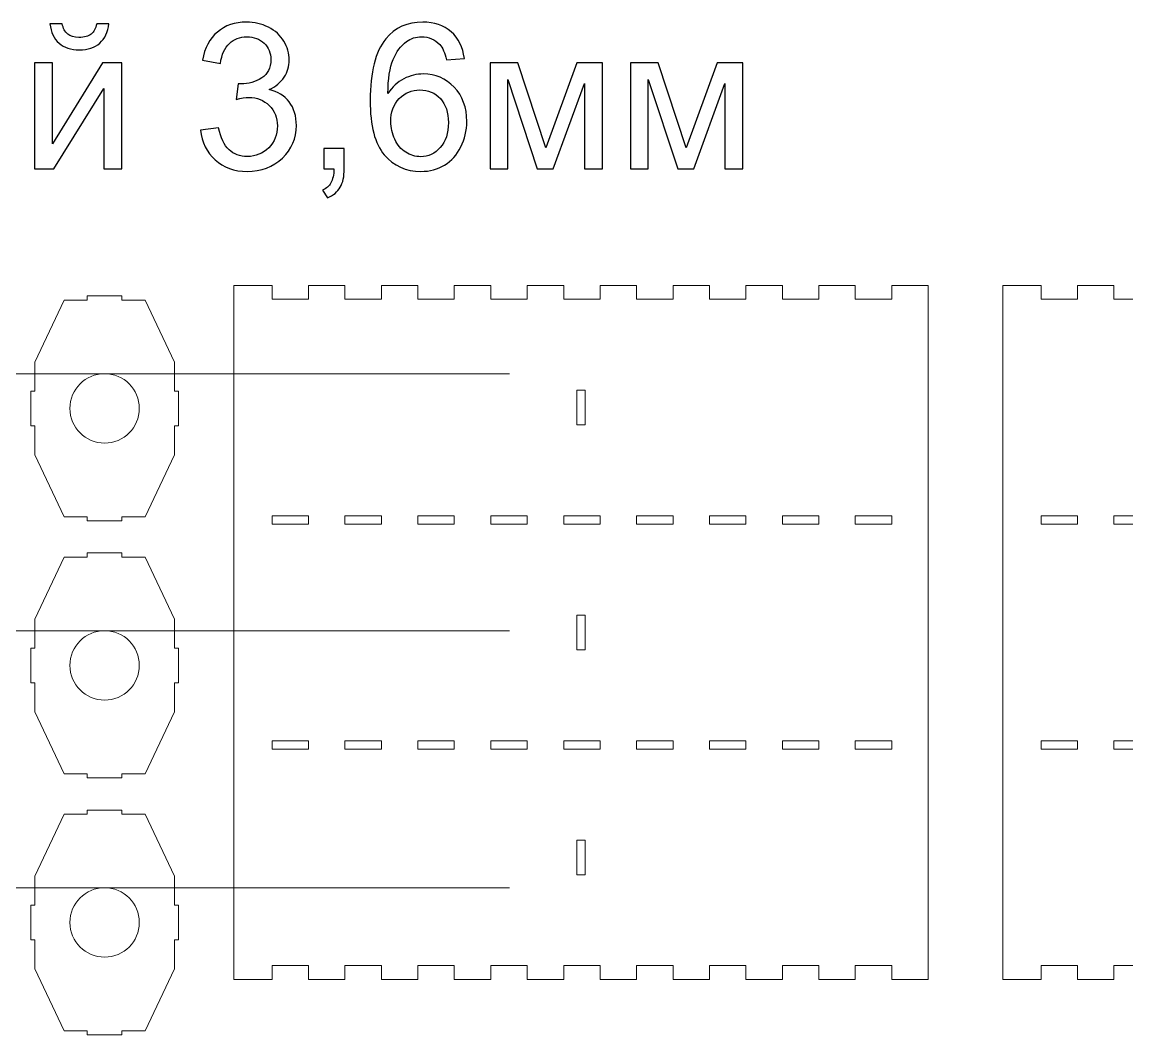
# Model space of a CAD drawing. Header units: centimetres. Extents: x -298 to 0, y -88 to 63.
# Drawn here: x -220.36 to -172.62, y 17.58 to 61.36 of the extents above; entities that cross this region are included whole.
import ezdxf

# ---------------------------------------------------------------- set-up
doc = ezdxf.new("R2010")
doc.units = ezdxf.units.CM
doc.header["$MEASUREMENT"] = 0
doc.layers.add('layer 1', color=7, linetype='Continuous')

msp = doc.modelspace()

# ---------------------------------------------------------------- linework, layer by layer
at = {"layer": 'layer 1', "color": 250}
for points, knots in [([(-217.1368, 61.28571), (-217.1368, 61.28571), (-216.60712, 61.28571), (-216.60712, 61.28571), (-216.60712, 61.28571), (-216.64978, 60.92229), (-216.78221, 60.64273), (-217.00291, 60.44851), (-217.00291, 60.44851), (-217.22361, 60.25282), (-217.51641, 60.15571), (-217.88278, 60.15571), (-217.88278, 60.15571), (-218.25062, 60.15571), (-218.54489, 60.25282), (-218.76413, 60.44557), (-218.76413, 60.44557), (-218.98336, 60.63979), (-219.11578, 60.91935), (-219.15845, 61.28571), (-219.15845, 61.28571), (-219.15845, 61.28571), (-218.62876, 61.28571), (-218.62876, 61.28571), (-218.62876, 61.28571), (-218.58904, 61.08708), (-218.50811, 60.93847), (-218.38893, 60.84136), (-218.38893, 60.84136), (-218.26975, 60.74278), (-218.1079, 60.69423), (-217.90632, 60.69423), (-217.90632, 60.69423), (-217.67238, 60.69423), (-217.49582, 60.74131), (-217.37664, 60.83695), (-217.37664, 60.83695), (-217.25746, 60.93112), (-217.17653, 61.0812), (-217.1368, 61.28571)], [0, 0, 0, 0, 0.09090909, 0.09090909, 0.09090909, 0.09090909, 0.18181818, 0.18181818, 0.18181818, 0.18181818, 0.27272727, 0.27272727, 0.27272727, 0.27272727, 0.36363636, 0.36363636, 0.36363636, 0.36363636, 0.45454545, 0.45454545, 0.45454545, 0.45454545, 0.54545455, 0.54545455, 0.54545455, 0.54545455, 0.63636364, 0.63636364, 0.63636364, 0.63636364, 0.72727273, 0.72727273, 0.72727273, 0.72727273, 0.81818182, 0.81818182, 0.81818182, 0.81818182, 1, 1, 1, 1]), ([(-212.6477, 56.68625), (-212.6477, 56.68625), (-211.87082, 56.79219), (-211.87082, 56.79219), (-211.87082, 56.79219), (-211.78107, 56.35078), (-211.63099, 56.03297), (-211.41764, 55.83875), (-211.41764, 55.83875), (-211.2043, 55.64453), (-210.94239, 55.54742), (-210.63194, 55.54742), (-210.63194, 55.54742), (-210.2641, 55.54742), (-209.95364, 55.67395), (-209.70351, 55.92703), (-209.70351, 55.92703), (-209.45338, 56.1801), (-209.32831, 56.4935), (-209.32831, 56.86723), (-209.32831, 56.86723), (-209.32831, 57.22329), (-209.44455, 57.51757), (-209.6785, 57.75004), (-209.6785, 57.75004), (-209.91097, 57.98104), (-210.20671, 58.09728), (-210.5672, 58.09728), (-210.5672, 58.09728), (-210.71433, 58.09728), (-210.89678, 58.06785), (-211.11601, 58.01047), (-211.11601, 58.01047), (-211.11601, 58.01047), (-211.0292, 58.69024), (-211.0292, 58.69024), (-211.0292, 58.69024), (-210.97771, 58.68435), (-210.93504, 58.68141), (-210.90414, 58.68141), (-210.90414, 58.68141), (-210.57161, 58.68141), (-210.2744, 58.76822), (-210.00808, 58.94037), (-210.00808, 58.94037), (-209.74324, 59.11252), (-209.61081, 59.37736), (-209.61081, 59.7349), (-209.61081, 59.7349), (-209.61081, 60.01888), (-209.70792, 60.25429), (-209.90067, 60.44115), (-209.90067, 60.44115), (-210.09342, 60.62802), (-210.34208, 60.72071), (-210.64665, 60.72071), (-210.64665, 60.72071), (-210.94975, 60.72071), (-211.20135, 60.62507), (-211.40293, 60.4338), (-211.40293, 60.4338), (-211.6045, 60.24252), (-211.73398, 59.95561), (-211.79137, 59.57305), (-211.79137, 59.57305), (-211.79137, 59.57305), (-212.56824, 59.7143), (-212.56824, 59.7143), (-212.56824, 59.7143), (-212.47261, 60.23516), (-212.25779, 60.63979), (-211.92085, 60.9267), (-211.92085, 60.9267), (-211.58538, 61.21362), (-211.16604, 61.35634), (-210.66578, 61.35634), (-210.66578, 61.35634), (-210.32148, 61.35634), (-210.00367, 61.28277), (-209.71381, 61.13416), (-209.71381, 61.13416), (-209.42248, 60.98703), (-209.20031, 60.78545), (-209.04728, 60.53091), (-209.04728, 60.53091), (-208.89279, 60.27489), (-208.81628, 60.00416), (-208.81628, 59.71725), (-208.81628, 59.71725), (-208.81628, 59.44505), (-208.88985, 59.19786), (-209.03551, 58.97421), (-209.03551, 58.97421), (-209.18265, 58.75056), (-209.40041, 58.57253), (-209.68732, 58.44011), (-209.68732, 58.44011), (-209.3136, 58.35477), (-209.02374, 58.17526), (-208.81628, 57.90306), (-208.81628, 57.90306), (-208.61029, 57.63233), (-208.5073, 57.29098), (-208.5073, 56.88341), (-208.5073, 56.88341), (-208.5073, 56.33165), (-208.70887, 55.86229), (-209.11055, 55.47826), (-209.11055, 55.47826), (-209.5137, 55.09424), (-210.02279, 54.90296), (-210.63782, 54.90296), (-210.63782, 54.90296), (-211.19252, 54.90296), (-211.65306, 55.06923), (-212.01943, 55.40028), (-212.01943, 55.40028), (-212.38727, 55.73134), (-212.5962, 56.1595), (-212.6477, 56.68625)], [0, 0, 0, 0, 0.03225806, 0.03225806, 0.03225806, 0.03225806, 0.06451613, 0.06451613, 0.06451613, 0.06451613, 0.09677419, 0.09677419, 0.09677419, 0.09677419, 0.12903226, 0.12903226, 0.12903226, 0.12903226, 0.16129032, 0.16129032, 0.16129032, 0.16129032, 0.19354839, 0.19354839, 0.19354839, 0.19354839, 0.22580645, 0.22580645, 0.22580645, 0.22580645, 0.25806452, 0.25806452, 0.25806452, 0.25806452, 0.29032258, 0.29032258, 0.29032258, 0.29032258, 0.32258065, 0.32258065, 0.32258065, 0.32258065, 0.35483871, 0.35483871, 0.35483871, 0.35483871, 0.38709677, 0.38709677, 0.38709677, 0.38709677, 0.41935484, 0.41935484, 0.41935484, 0.41935484, 0.4516129, 0.4516129, 0.4516129, 0.4516129, 0.48387097, 0.48387097, 0.48387097, 0.48387097, 0.51612903, 0.51612903, 0.51612903, 0.51612903, 0.5483871, 0.5483871, 0.5483871, 0.5483871, 0.58064516, 0.58064516, 0.58064516, 0.58064516, 0.61290323, 0.61290323, 0.61290323, 0.61290323, 0.64516129, 0.64516129, 0.64516129, 0.64516129, 0.67741935, 0.67741935, 0.67741935, 0.67741935, 0.70967742, 0.70967742, 0.70967742, 0.70967742, 0.74193548, 0.74193548, 0.74193548, 0.74193548, 0.77419355, 0.77419355, 0.77419355, 0.77419355, 0.80645161, 0.80645161, 0.80645161, 0.80645161, 0.83870968, 0.83870968, 0.83870968, 0.83870968, 0.87096774, 0.87096774, 0.87096774, 0.87096774, 0.90322581, 0.90322581, 0.90322581, 0.90322581, 0.93548387, 0.93548387, 0.93548387, 0.93548387, 1, 1, 1, 1]), ([(-201.25056, 59.78493), (-201.25056, 59.78493), (-202.01861, 59.72313), (-202.01861, 59.72313), (-202.01861, 59.72313), (-202.08777, 60.0277), (-202.18635, 60.24988), (-202.31436, 60.38819), (-202.31436, 60.38819), (-202.52476, 60.61036), (-202.78519, 60.72071), (-203.09418, 60.72071), (-203.09418, 60.72071), (-203.34283, 60.72071), (-203.56354, 60.65156), (-203.75334, 60.51325), (-203.75334, 60.51325), (-203.99759, 60.33522), (-204.18887, 60.07626), (-204.33159, 59.7349), (-204.33159, 59.7349), (-204.47284, 59.39208), (-204.54641, 58.90506), (-204.55229, 58.27384), (-204.55229, 58.27384), (-204.36543, 58.55782), (-204.1359, 58.76969), (-203.86517, 58.90653), (-203.86517, 58.90653), (-203.59444, 59.04484), (-203.31194, 59.11399), (-203.01472, 59.11399), (-203.01472, 59.11399), (-202.4968, 59.11399), (-202.0554, 58.92271), (-201.6905, 58.54163), (-201.6905, 58.54163), (-201.32707, 58.16055), (-201.14463, 57.66912), (-201.14463, 57.06439), (-201.14463, 57.06439), (-201.14463, 56.66712), (-201.22996, 56.29928), (-201.40064, 55.95793), (-201.40064, 55.95793), (-201.57279, 55.61657), (-201.80674, 55.35614), (-202.10689, 55.17516), (-202.10689, 55.17516), (-202.40558, 54.99419), (-202.74546, 54.90296), (-203.12507, 54.90296), (-203.12507, 54.90296), (-203.771, 54.90296), (-204.29922, 55.14132), (-204.70826, 55.61657), (-204.70826, 55.61657), (-205.11582, 56.09182), (-205.32034, 56.87605), (-205.32034, 57.9678), (-205.32034, 57.9678), (-205.32034, 59.18903), (-205.09375, 60.07773), (-204.64204, 60.63243), (-204.64204, 60.63243), (-204.24772, 61.11504), (-203.71656, 61.35634), (-203.04709, 61.35634), (-203.04709, 61.35634), (-202.54977, 61.35634), (-202.14073, 61.21656), (-201.82292, 60.93847), (-201.82292, 60.93847), (-201.50511, 60.66039), (-201.31383, 60.27636), (-201.25056, 59.78493)], [0, 0, 0, 0, 0.05, 0.05, 0.05, 0.05, 0.1, 0.1, 0.1, 0.1, 0.15, 0.15, 0.15, 0.15, 0.2, 0.2, 0.2, 0.2, 0.25, 0.25, 0.25, 0.25, 0.3, 0.3, 0.3, 0.3, 0.35, 0.35, 0.35, 0.35, 0.4, 0.4, 0.4, 0.4, 0.45, 0.45, 0.45, 0.45, 0.5, 0.5, 0.5, 0.5, 0.55, 0.55, 0.55, 0.55, 0.6, 0.6, 0.6, 0.6, 0.65, 0.65, 0.65, 0.65, 0.7, 0.7, 0.7, 0.7, 0.75, 0.75, 0.75, 0.75, 0.8, 0.8, 0.8, 0.8, 0.85, 0.85, 0.85, 0.85, 0.9, 0.9, 0.9, 0.9, 1, 1, 1, 1]), ([(-219.82056, 59.59071), (-219.82056, 59.59071), (-219.04368, 59.59071), (-219.04368, 59.59071), (-219.04368, 59.59071), (-219.04368, 59.59071), (-219.04368, 56.09623), (-219.04368, 56.09623), (-219.04368, 56.09623), (-219.04368, 56.09623), (-216.8852, 59.59071), (-216.8852, 59.59071), (-216.8852, 59.59071), (-216.8852, 59.59071), (-216.05094, 59.59071), (-216.05094, 59.59071), (-216.05094, 59.59071), (-216.05094, 59.59071), (-216.05094, 55.0089), (-216.05094, 55.0089), (-216.05094, 55.0089), (-216.05094, 55.0089), (-216.82782, 55.0089), (-216.82782, 55.0089), (-216.82782, 55.0089), (-216.82782, 55.0089), (-216.82782, 58.48131), (-216.82782, 58.48131), (-216.82782, 58.48131), (-216.82782, 58.48131), (-218.98336, 55.0089), (-218.98336, 55.0089), (-218.98336, 55.0089), (-218.98336, 55.0089), (-219.82056, 55.0089), (-219.82056, 55.0089), (-219.82056, 55.0089), (-219.82056, 55.0089), (-219.82056, 59.59071), (-219.82056, 59.59071)], [0, 0, 0, 0, 0.09090909, 0.09090909, 0.09090909, 0.09090909, 0.18181818, 0.18181818, 0.18181818, 0.18181818, 0.27272727, 0.27272727, 0.27272727, 0.27272727, 0.36363636, 0.36363636, 0.36363636, 0.36363636, 0.45454545, 0.45454545, 0.45454545, 0.45454545, 0.54545455, 0.54545455, 0.54545455, 0.54545455, 0.63636364, 0.63636364, 0.63636364, 0.63636364, 0.72727273, 0.72727273, 0.72727273, 0.72727273, 0.81818182, 0.81818182, 0.81818182, 0.81818182, 1, 1, 1, 1]), ([(-200.13675, 59.59071), (-200.13675, 59.59071), (-198.942, 59.59071), (-198.942, 59.59071), (-198.942, 59.59071), (-198.942, 59.59071), (-197.73108, 55.92408), (-197.73108, 55.92408), (-197.73108, 55.92408), (-197.73108, 55.92408), (-196.39067, 59.59071), (-196.39067, 59.59071), (-196.39067, 59.59071), (-196.39067, 59.59071), (-195.28127, 59.59071), (-195.28127, 59.59071), (-195.28127, 59.59071), (-195.28127, 59.59071), (-195.28127, 55.0089), (-195.28127, 55.0089), (-195.28127, 55.0089), (-195.28127, 55.0089), (-196.05814, 55.0089), (-196.05814, 55.0089), (-196.05814, 55.0089), (-196.05814, 55.0089), (-196.05814, 58.6976), (-196.05814, 58.6976), (-196.05814, 58.6976), (-196.05814, 58.6976), (-197.40738, 55.0089), (-197.40738, 55.0089), (-197.40738, 55.0089), (-197.40738, 55.0089), (-198.10186, 55.0089), (-198.10186, 55.0089), (-198.10186, 55.0089), (-198.10186, 55.0089), (-199.37753, 58.87416), (-199.37753, 58.87416), (-199.37753, 58.87416), (-199.37753, 58.87416), (-199.37753, 55.0089), (-199.37753, 55.0089), (-199.37753, 55.0089), (-199.37753, 55.0089), (-200.13675, 55.0089), (-200.13675, 55.0089), (-200.13675, 55.0089), (-200.13675, 55.0089), (-200.13675, 59.59071), (-200.13675, 59.59071)], [0, 0, 0, 0, 0.07142857, 0.07142857, 0.07142857, 0.07142857, 0.14285714, 0.14285714, 0.14285714, 0.14285714, 0.21428571, 0.21428571, 0.21428571, 0.21428571, 0.28571429, 0.28571429, 0.28571429, 0.28571429, 0.35714286, 0.35714286, 0.35714286, 0.35714286, 0.42857143, 0.42857143, 0.42857143, 0.42857143, 0.5, 0.5, 0.5, 0.5, 0.57142857, 0.57142857, 0.57142857, 0.57142857, 0.64285714, 0.64285714, 0.64285714, 0.64285714, 0.71428571, 0.71428571, 0.71428571, 0.71428571, 0.78571429, 0.78571429, 0.78571429, 0.78571429, 0.85714286, 0.85714286, 0.85714286, 0.85714286, 1, 1, 1, 1]), ([(-194.0674, 59.59071), (-194.0674, 59.59071), (-192.87265, 59.59071), (-192.87265, 59.59071), (-192.87265, 59.59071), (-192.87265, 59.59071), (-191.66173, 55.92408), (-191.66173, 55.92408), (-191.66173, 55.92408), (-191.66173, 55.92408), (-190.32132, 59.59071), (-190.32132, 59.59071), (-190.32132, 59.59071), (-190.32132, 59.59071), (-189.21192, 59.59071), (-189.21192, 59.59071), (-189.21192, 59.59071), (-189.21192, 59.59071), (-189.21192, 55.0089), (-189.21192, 55.0089), (-189.21192, 55.0089), (-189.21192, 55.0089), (-189.98879, 55.0089), (-189.98879, 55.0089), (-189.98879, 55.0089), (-189.98879, 55.0089), (-189.98879, 58.6976), (-189.98879, 58.6976), (-189.98879, 58.6976), (-189.98879, 58.6976), (-191.33803, 55.0089), (-191.33803, 55.0089), (-191.33803, 55.0089), (-191.33803, 55.0089), (-192.03251, 55.0089), (-192.03251, 55.0089), (-192.03251, 55.0089), (-192.03251, 55.0089), (-193.30818, 58.87416), (-193.30818, 58.87416), (-193.30818, 58.87416), (-193.30818, 58.87416), (-193.30818, 55.0089), (-193.30818, 55.0089), (-193.30818, 55.0089), (-193.30818, 55.0089), (-194.0674, 55.0089), (-194.0674, 55.0089), (-194.0674, 55.0089), (-194.0674, 55.0089), (-194.0674, 59.59071), (-194.0674, 59.59071)], [0, 0, 0, 0, 0.07142857, 0.07142857, 0.07142857, 0.07142857, 0.14285714, 0.14285714, 0.14285714, 0.14285714, 0.21428571, 0.21428571, 0.21428571, 0.21428571, 0.28571429, 0.28571429, 0.28571429, 0.28571429, 0.35714286, 0.35714286, 0.35714286, 0.35714286, 0.42857143, 0.42857143, 0.42857143, 0.42857143, 0.5, 0.5, 0.5, 0.5, 0.57142857, 0.57142857, 0.57142857, 0.57142857, 0.64285714, 0.64285714, 0.64285714, 0.64285714, 0.71428571, 0.71428571, 0.71428571, 0.71428571, 0.78571429, 0.78571429, 0.78571429, 0.78571429, 0.85714286, 0.85714286, 0.85714286, 0.85714286, 1, 1, 1, 1]), ([(-204.4287, 57.05703), (-204.4287, 56.78924), (-204.37131, 56.53323), (-204.25802, 56.28898), (-204.25802, 56.28898), (-204.14473, 56.04474), (-203.98582, 55.85935), (-203.78424, 55.73134), (-203.78424, 55.73134), (-203.58119, 55.60333), (-203.36638, 55.53859), (-203.13832, 55.53859), (-203.13832, 55.53859), (-202.80726, 55.53859), (-202.52476, 55.67101), (-202.29081, 55.93586), (-202.29081, 55.93586), (-202.05687, 56.2007), (-201.93916, 56.55971), (-201.93916, 57.01436), (-201.93916, 57.01436), (-201.93916, 57.45135), (-202.0554, 57.79565), (-202.2864, 58.04725), (-202.2864, 58.04725), (-202.5174, 58.29886), (-202.81167, 58.42539), (-203.16921, 58.42539), (-203.16921, 58.42539), (-203.5194, 58.42539), (-203.81808, 58.29886), (-204.06233, 58.04725), (-204.06233, 58.04725), (-204.30657, 57.79565), (-204.4287, 57.46607), (-204.4287, 57.05703)], [0, 0, 0, 0, 0.1, 0.1, 0.1, 0.1, 0.2, 0.2, 0.2, 0.2, 0.3, 0.3, 0.3, 0.3, 0.4, 0.4, 0.4, 0.4, 0.5, 0.5, 0.5, 0.5, 0.6, 0.6, 0.6, 0.6, 0.7, 0.7, 0.7, 0.7, 0.8, 0.8, 0.8, 0.8, 1, 1, 1, 1]), ([(-207.32285, 55.0089), (-207.32285, 55.0089), (-207.32285, 55.89171), (-207.32285, 55.89171), (-207.32285, 55.89171), (-207.32285, 55.89171), (-206.44004, 55.89171), (-206.44004, 55.89171), (-206.44004, 55.89171), (-206.44004, 55.89171), (-206.44004, 55.0089), (-206.44004, 55.0089), (-206.44004, 55.0089), (-206.44004, 54.68373), (-206.49742, 54.42036), (-206.61366, 54.22025), (-206.61366, 54.22025), (-206.72843, 54.02015), (-206.91235, 53.86418), (-207.16395, 53.7553), (-207.16395, 53.7553), (-207.16395, 53.7553), (-207.37582, 54.09077), (-207.37582, 54.09077), (-207.37582, 54.09077), (-207.21103, 54.16287), (-207.09038, 54.26881), (-207.01387, 54.40711), (-207.01387, 54.40711), (-206.93589, 54.54689), (-206.89175, 54.747), (-206.88292, 55.0089), (-206.88292, 55.0089), (-206.88292, 55.0089), (-207.32285, 55.0089), (-207.32285, 55.0089)], [0, 0, 0, 0, 0.1, 0.1, 0.1, 0.1, 0.2, 0.2, 0.2, 0.2, 0.3, 0.3, 0.3, 0.3, 0.4, 0.4, 0.4, 0.4, 0.5, 0.5, 0.5, 0.5, 0.6, 0.6, 0.6, 0.6, 0.7, 0.7, 0.7, 0.7, 0.8, 0.8, 0.8, 0.8, 1, 1, 1, 1])]:
    msp.add_open_spline(points, degree=3, knots=knots, dxfattribs=at)
at = {"layer": 'layer 1', "lineweight": 15}
for points in [[(-209.55875, 49.97424), (-209.55875, 49.97424), (-211.20875, 49.97424), (-211.20875, 49.97424)], [(-211.20875, 49.97424), (-211.20875, 49.97424), (-211.20875, 19.97424), (-211.20875, 19.97424)], [(-209.55875, 49.37424), (-209.55875, 49.37424), (-209.55875, 49.97424), (-209.55875, 49.97424)], [(-206.40875, 49.97424), (-206.40875, 49.97424), (-207.98375, 49.97424), (-207.98375, 49.97424)], [(-207.98375, 49.97424), (-207.98375, 49.97424), (-207.98375, 49.37424), (-207.98375, 49.37424)], [(-206.40875, 49.37424), (-206.40875, 49.37424), (-206.40875, 49.97424), (-206.40875, 49.97424)], [(-203.25875, 49.97424), (-203.25875, 49.97424), (-204.83375, 49.97424), (-204.83375, 49.97424)], [(-204.83375, 49.97424), (-204.83375, 49.97424), (-204.83375, 49.37424), (-204.83375, 49.37424)], [(-203.25875, 49.37424), (-203.25875, 49.37424), (-203.25875, 49.97424), (-203.25875, 49.97424)], [(-200.10875, 49.97424), (-200.10875, 49.97424), (-201.68375, 49.97424), (-201.68375, 49.97424)], [(-201.68375, 49.97424), (-201.68375, 49.97424), (-201.68375, 49.37424), (-201.68375, 49.37424)], [(-200.10875, 49.37424), (-200.10875, 49.37424), (-200.10875, 49.97424), (-200.10875, 49.97424)], [(-196.95875, 49.97424), (-196.95875, 49.97424), (-198.53375, 49.97424), (-198.53375, 49.97424)], [(-198.53375, 49.97424), (-198.53375, 49.97424), (-198.53375, 49.37424), (-198.53375, 49.37424)], [(-196.95875, 49.37424), (-196.95875, 49.37424), (-196.95875, 49.97424), (-196.95875, 49.97424)], [(-193.80875, 49.97424), (-193.80875, 49.97424), (-195.38375, 49.97424), (-195.38375, 49.97424)], [(-195.38375, 49.97424), (-195.38375, 49.97424), (-195.38375, 49.37424), (-195.38375, 49.37424)], [(-193.80875, 49.37424), (-193.80875, 49.37424), (-193.80875, 49.97424), (-193.80875, 49.97424)], [(-190.65875, 49.97424), (-190.65875, 49.97424), (-192.23375, 49.97424), (-192.23375, 49.97424)], [(-192.23375, 49.97424), (-192.23375, 49.97424), (-192.23375, 49.37424), (-192.23375, 49.37424)], [(-190.65875, 49.37424), (-190.65875, 49.37424), (-190.65875, 49.97424), (-190.65875, 49.97424)], [(-187.50875, 49.97424), (-187.50875, 49.97424), (-189.08375, 49.97424), (-189.08375, 49.97424)], [(-189.08375, 49.97424), (-189.08375, 49.97424), (-189.08375, 49.37424), (-189.08375, 49.37424)], [(-187.50875, 49.37424), (-187.50875, 49.37424), (-187.50875, 49.97424), (-187.50875, 49.97424)], [(-184.35875, 49.97424), (-184.35875, 49.97424), (-185.93375, 49.97424), (-185.93375, 49.97424)], [(-185.93375, 49.97424), (-185.93375, 49.97424), (-185.93375, 49.37424), (-185.93375, 49.37424)], [(-184.35875, 49.37424), (-184.35875, 49.37424), (-184.35875, 49.97424), (-184.35875, 49.97424)], [(-181.20875, 49.97424), (-181.20875, 49.97424), (-182.78375, 49.97424), (-182.78375, 49.97424)], [(-182.78375, 49.97424), (-182.78375, 49.97424), (-182.78375, 49.37424), (-182.78375, 49.37424)], [(-181.20875, 19.97424), (-181.20875, 19.97424), (-181.20875, 49.97424), (-181.20875, 49.97424)], [(-176.33166, 49.97424), (-176.33166, 49.97424), (-177.98166, 49.97424), (-177.98166, 49.97424)], [(-177.98166, 49.97424), (-177.98166, 49.97424), (-177.98166, 19.97424), (-177.98166, 19.97424)], [(-176.33166, 49.37424), (-176.33166, 49.37424), (-176.33166, 49.97424), (-176.33166, 49.97424)], [(-173.18166, 49.97424), (-173.18166, 49.97424), (-174.75666, 49.97424), (-174.75666, 49.97424)], [(-174.75666, 49.97424), (-174.75666, 49.97424), (-174.75666, 49.37424), (-174.75666, 49.37424)], [(-173.18166, 49.37424), (-173.18166, 49.37424), (-173.18166, 49.97424), (-173.18166, 49.97424)], [(-218.54529, 49.33886), (-218.54529, 49.33886), (-219.80879, 46.65886), (-219.80879, 46.65886)], [(-217.54529, 49.33886), (-217.54529, 49.33886), (-218.54529, 49.33886), (-218.54529, 49.33886)], [(-216.04529, 49.51886), (-216.04529, 49.51886), (-217.54529, 49.51886), (-217.54529, 49.51886)], [(-217.54529, 49.51886), (-217.54529, 49.51886), (-217.54529, 49.33886), (-217.54529, 49.33886)], [(-216.04529, 49.33886), (-216.04529, 49.33886), (-216.04529, 49.51886), (-216.04529, 49.51886)], [(-215.04529, 49.33886), (-215.04529, 49.33886), (-216.04529, 49.33886), (-216.04529, 49.33886)], [(-213.78179, 46.65886), (-213.78179, 46.65886), (-215.04529, 49.33886), (-215.04529, 49.33886)], [(-207.98375, 49.37424), (-207.98375, 49.37424), (-209.55875, 49.37424), (-209.55875, 49.37424)], [(-204.83375, 49.37424), (-204.83375, 49.37424), (-206.40875, 49.37424), (-206.40875, 49.37424)], [(-201.68375, 49.37424), (-201.68375, 49.37424), (-203.25875, 49.37424), (-203.25875, 49.37424)], [(-198.53375, 49.37424), (-198.53375, 49.37424), (-200.10875, 49.37424), (-200.10875, 49.37424)], [(-195.38375, 49.37424), (-195.38375, 49.37424), (-196.95875, 49.37424), (-196.95875, 49.37424)], [(-192.23375, 49.37424), (-192.23375, 49.37424), (-193.80875, 49.37424), (-193.80875, 49.37424)], [(-189.08375, 49.37424), (-189.08375, 49.37424), (-190.65875, 49.37424), (-190.65875, 49.37424)], [(-185.93375, 49.37424), (-185.93375, 49.37424), (-187.50875, 49.37424), (-187.50875, 49.37424)], [(-182.78375, 49.37424), (-182.78375, 49.37424), (-184.35875, 49.37424), (-184.35875, 49.37424)], [(-174.75666, 49.37424), (-174.75666, 49.37424), (-176.33166, 49.37424), (-176.33166, 49.37424)], [(-171.60666, 49.37424), (-171.60666, 49.37424), (-173.18166, 49.37424), (-173.18166, 49.37424)], [(-219.80879, 46.65886), (-219.80879, 46.65886), (-219.80879, 45.40886), (-219.80879, 45.40886)], [(-213.78179, 45.40886), (-213.78179, 45.40886), (-213.78179, 46.65886), (-213.78179, 46.65886)], [(-219.80879, 45.40886), (-219.80879, 45.40886), (-219.98879, 45.40886), (-219.98879, 45.40886)], [(-219.98879, 45.40886), (-219.98879, 45.40886), (-219.98879, 43.90886), (-219.98879, 43.90886)], [(-213.60179, 45.40886), (-213.60179, 45.40886), (-213.78179, 45.40886), (-213.78179, 45.40886)], [(-213.60179, 43.90886), (-213.60179, 43.90886), (-213.60179, 45.40886), (-213.60179, 45.40886)], [(-196.38875, 45.44424), (-196.38875, 45.44424), (-196.38875, 43.94424), (-196.38875, 43.94424)], [(-196.02875, 45.44424), (-196.02875, 45.44424), (-196.38875, 45.44424), (-196.38875, 45.44424)], [(-196.02875, 43.94424), (-196.02875, 43.94424), (-196.02875, 45.44424), (-196.02875, 45.44424)], [(-196.38875, 43.94424), (-196.38875, 43.94424), (-196.02875, 43.94424), (-196.02875, 43.94424)], [(-219.98879, 43.90886), (-219.98879, 43.90886), (-219.80879, 43.90886), (-219.80879, 43.90886)], [(-219.80879, 43.90886), (-219.80879, 43.90886), (-219.80879, 42.65886), (-219.80879, 42.65886)], [(-213.78179, 43.90886), (-213.78179, 43.90886), (-213.60179, 43.90886), (-213.60179, 43.90886)], [(-213.78179, 42.65886), (-213.78179, 42.65886), (-213.78179, 43.90886), (-213.78179, 43.90886)], [(-219.80879, 42.65886), (-219.80879, 42.65886), (-218.54529, 39.97886), (-218.54529, 39.97886)], [(-215.04529, 39.97886), (-215.04529, 39.97886), (-213.78179, 42.65886), (-213.78179, 42.65886)], [(-218.54529, 39.97886), (-218.54529, 39.97886), (-217.54529, 39.97886), (-217.54529, 39.97886)], [(-217.54529, 39.97886), (-217.54529, 39.97886), (-217.54529, 39.79886), (-217.54529, 39.79886)], [(-217.54529, 39.79886), (-217.54529, 39.79886), (-216.04529, 39.79886), (-216.04529, 39.79886)], [(-216.04529, 39.79886), (-216.04529, 39.79886), (-216.04529, 39.97886), (-216.04529, 39.97886)], [(-216.04529, 39.97886), (-216.04529, 39.97886), (-215.04529, 39.97886), (-215.04529, 39.97886)], [(-207.98375, 40.01424), (-207.98375, 40.01424), (-209.55875, 40.01424), (-209.55875, 40.01424)], [(-209.55875, 40.01424), (-209.55875, 40.01424), (-209.55875, 39.65424), (-209.55875, 39.65424)], [(-209.55875, 39.65424), (-209.55875, 39.65424), (-207.98375, 39.65424), (-207.98375, 39.65424)], [(-207.98375, 39.65424), (-207.98375, 39.65424), (-207.98375, 40.01424), (-207.98375, 40.01424)], [(-204.83375, 40.01424), (-204.83375, 40.01424), (-206.40875, 40.01424), (-206.40875, 40.01424)], [(-206.40875, 40.01424), (-206.40875, 40.01424), (-206.40875, 39.65424), (-206.40875, 39.65424)], [(-206.40875, 39.65424), (-206.40875, 39.65424), (-204.83375, 39.65424), (-204.83375, 39.65424)], [(-204.83375, 39.65424), (-204.83375, 39.65424), (-204.83375, 40.01424), (-204.83375, 40.01424)], [(-201.68375, 40.01424), (-201.68375, 40.01424), (-203.25875, 40.01424), (-203.25875, 40.01424)], [(-203.25875, 40.01424), (-203.25875, 40.01424), (-203.25875, 39.65424), (-203.25875, 39.65424)], [(-203.25875, 39.65424), (-203.25875, 39.65424), (-201.68375, 39.65424), (-201.68375, 39.65424)], [(-201.68375, 39.65424), (-201.68375, 39.65424), (-201.68375, 40.01424), (-201.68375, 40.01424)], [(-198.53375, 40.01424), (-198.53375, 40.01424), (-200.10875, 40.01424), (-200.10875, 40.01424)], [(-200.10875, 40.01424), (-200.10875, 40.01424), (-200.10875, 39.65424), (-200.10875, 39.65424)], [(-200.10875, 39.65424), (-200.10875, 39.65424), (-198.53375, 39.65424), (-198.53375, 39.65424)], [(-198.53375, 39.65424), (-198.53375, 39.65424), (-198.53375, 40.01424), (-198.53375, 40.01424)], [(-195.38375, 40.01424), (-195.38375, 40.01424), (-196.95875, 40.01424), (-196.95875, 40.01424)], [(-196.95875, 40.01424), (-196.95875, 40.01424), (-196.95875, 39.65424), (-196.95875, 39.65424)], [(-196.95875, 39.65424), (-196.95875, 39.65424), (-195.38375, 39.65424), (-195.38375, 39.65424)], [(-195.38375, 39.65424), (-195.38375, 39.65424), (-195.38375, 40.01424), (-195.38375, 40.01424)], [(-192.23375, 40.01424), (-192.23375, 40.01424), (-193.80875, 40.01424), (-193.80875, 40.01424)], [(-193.80875, 40.01424), (-193.80875, 40.01424), (-193.80875, 39.65424), (-193.80875, 39.65424)], [(-193.80875, 39.65424), (-193.80875, 39.65424), (-192.23375, 39.65424), (-192.23375, 39.65424)], [(-192.23375, 39.65424), (-192.23375, 39.65424), (-192.23375, 40.01424), (-192.23375, 40.01424)], [(-189.08375, 40.01424), (-189.08375, 40.01424), (-190.65875, 40.01424), (-190.65875, 40.01424)], [(-190.65875, 40.01424), (-190.65875, 40.01424), (-190.65875, 39.65424), (-190.65875, 39.65424)], [(-190.65875, 39.65424), (-190.65875, 39.65424), (-189.08375, 39.65424), (-189.08375, 39.65424)], [(-189.08375, 39.65424), (-189.08375, 39.65424), (-189.08375, 40.01424), (-189.08375, 40.01424)], [(-185.93375, 40.01424), (-185.93375, 40.01424), (-187.50875, 40.01424), (-187.50875, 40.01424)], [(-187.50875, 40.01424), (-187.50875, 40.01424), (-187.50875, 39.65424), (-187.50875, 39.65424)], [(-187.50875, 39.65424), (-187.50875, 39.65424), (-185.93375, 39.65424), (-185.93375, 39.65424)], [(-185.93375, 39.65424), (-185.93375, 39.65424), (-185.93375, 40.01424), (-185.93375, 40.01424)], [(-184.35875, 40.01424), (-184.35875, 40.01424), (-184.35875, 39.65424), (-184.35875, 39.65424)], [(-182.78375, 40.01424), (-182.78375, 40.01424), (-184.35875, 40.01424), (-184.35875, 40.01424)], [(-184.35875, 39.65424), (-184.35875, 39.65424), (-182.78375, 39.65424), (-182.78375, 39.65424)], [(-182.78375, 39.65424), (-182.78375, 39.65424), (-182.78375, 40.01424), (-182.78375, 40.01424)], [(-174.75666, 40.01424), (-174.75666, 40.01424), (-176.33166, 40.01424), (-176.33166, 40.01424)], [(-176.33166, 40.01424), (-176.33166, 40.01424), (-176.33166, 39.65424), (-176.33166, 39.65424)], [(-176.33166, 39.65424), (-176.33166, 39.65424), (-174.75666, 39.65424), (-174.75666, 39.65424)], [(-174.75666, 39.65424), (-174.75666, 39.65424), (-174.75666, 40.01424), (-174.75666, 40.01424)], [(-171.60666, 40.01424), (-171.60666, 40.01424), (-173.18166, 40.01424), (-173.18166, 40.01424)], [(-173.18166, 40.01424), (-173.18166, 40.01424), (-173.18166, 39.65424), (-173.18166, 39.65424)], [(-173.18166, 39.65424), (-173.18166, 39.65424), (-171.60666, 39.65424), (-171.60666, 39.65424)], [(-218.54529, 38.2296), (-218.54529, 38.2296), (-219.80879, 35.5496), (-219.80879, 35.5496)], [(-217.54529, 38.2296), (-217.54529, 38.2296), (-218.54529, 38.2296), (-218.54529, 38.2296)], [(-216.04529, 38.4096), (-216.04529, 38.4096), (-217.54529, 38.4096), (-217.54529, 38.4096)], [(-217.54529, 38.4096), (-217.54529, 38.4096), (-217.54529, 38.2296), (-217.54529, 38.2296)], [(-216.04529, 38.2296), (-216.04529, 38.2296), (-216.04529, 38.4096), (-216.04529, 38.4096)], [(-215.04529, 38.2296), (-215.04529, 38.2296), (-216.04529, 38.2296), (-216.04529, 38.2296)], [(-213.78179, 35.5496), (-213.78179, 35.5496), (-215.04529, 38.2296), (-215.04529, 38.2296)], [(-219.80879, 35.5496), (-219.80879, 35.5496), (-219.80879, 34.2996), (-219.80879, 34.2996)], [(-213.78179, 34.2996), (-213.78179, 34.2996), (-213.78179, 35.5496), (-213.78179, 35.5496)], [(-196.38875, 35.72424), (-196.38875, 35.72424), (-196.38875, 34.22424), (-196.38875, 34.22424)], [(-196.02875, 35.72424), (-196.02875, 35.72424), (-196.38875, 35.72424), (-196.38875, 35.72424)], [(-196.02875, 34.22424), (-196.02875, 34.22424), (-196.02875, 35.72424), (-196.02875, 35.72424)], [(-219.80879, 34.2996), (-219.80879, 34.2996), (-219.98879, 34.2996), (-219.98879, 34.2996)], [(-219.98879, 34.2996), (-219.98879, 34.2996), (-219.98879, 32.7996), (-219.98879, 32.7996)], [(-213.60179, 34.2996), (-213.60179, 34.2996), (-213.78179, 34.2996), (-213.78179, 34.2996)], [(-213.60179, 32.7996), (-213.60179, 32.7996), (-213.60179, 34.2996), (-213.60179, 34.2996)], [(-196.38875, 34.22424), (-196.38875, 34.22424), (-196.02875, 34.22424), (-196.02875, 34.22424)], [(-219.98879, 32.7996), (-219.98879, 32.7996), (-219.80879, 32.7996), (-219.80879, 32.7996)], [(-219.80879, 32.7996), (-219.80879, 32.7996), (-219.80879, 31.5496), (-219.80879, 31.5496)], [(-213.78179, 32.7996), (-213.78179, 32.7996), (-213.60179, 32.7996), (-213.60179, 32.7996)], [(-213.78179, 31.5496), (-213.78179, 31.5496), (-213.78179, 32.7996), (-213.78179, 32.7996)], [(-219.80879, 31.5496), (-219.80879, 31.5496), (-218.54529, 28.8696), (-218.54529, 28.8696)], [(-215.04529, 28.8696), (-215.04529, 28.8696), (-213.78179, 31.5496), (-213.78179, 31.5496)], [(-209.55875, 30.29424), (-209.55875, 30.29424), (-209.55875, 29.93424), (-209.55875, 29.93424)], [(-207.98375, 30.29424), (-207.98375, 30.29424), (-209.55875, 30.29424), (-209.55875, 30.29424)], [(-207.98375, 29.93424), (-207.98375, 29.93424), (-207.98375, 30.29424), (-207.98375, 30.29424)], [(-206.40875, 30.29424), (-206.40875, 30.29424), (-206.40875, 29.93424), (-206.40875, 29.93424)], [(-204.83375, 30.29424), (-204.83375, 30.29424), (-206.40875, 30.29424), (-206.40875, 30.29424)], [(-204.83375, 29.93424), (-204.83375, 29.93424), (-204.83375, 30.29424), (-204.83375, 30.29424)], [(-203.25875, 30.29424), (-203.25875, 30.29424), (-203.25875, 29.93424), (-203.25875, 29.93424)], [(-201.68375, 30.29424), (-201.68375, 30.29424), (-203.25875, 30.29424), (-203.25875, 30.29424)], [(-201.68375, 29.93424), (-201.68375, 29.93424), (-201.68375, 30.29424), (-201.68375, 30.29424)], [(-200.10875, 30.29424), (-200.10875, 30.29424), (-200.10875, 29.93424), (-200.10875, 29.93424)], [(-198.53375, 30.29424), (-198.53375, 30.29424), (-200.10875, 30.29424), (-200.10875, 30.29424)], [(-198.53375, 29.93424), (-198.53375, 29.93424), (-198.53375, 30.29424), (-198.53375, 30.29424)], [(-196.95875, 30.29424), (-196.95875, 30.29424), (-196.95875, 29.93424), (-196.95875, 29.93424)], [(-195.38375, 30.29424), (-195.38375, 30.29424), (-196.95875, 30.29424), (-196.95875, 30.29424)], [(-195.38375, 29.93424), (-195.38375, 29.93424), (-195.38375, 30.29424), (-195.38375, 30.29424)], [(-193.80875, 30.29424), (-193.80875, 30.29424), (-193.80875, 29.93424), (-193.80875, 29.93424)], [(-192.23375, 30.29424), (-192.23375, 30.29424), (-193.80875, 30.29424), (-193.80875, 30.29424)], [(-192.23375, 29.93424), (-192.23375, 29.93424), (-192.23375, 30.29424), (-192.23375, 30.29424)], [(-190.65875, 30.29424), (-190.65875, 30.29424), (-190.65875, 29.93424), (-190.65875, 29.93424)], [(-189.08375, 30.29424), (-189.08375, 30.29424), (-190.65875, 30.29424), (-190.65875, 30.29424)], [(-189.08375, 29.93424), (-189.08375, 29.93424), (-189.08375, 30.29424), (-189.08375, 30.29424)], [(-187.50875, 30.29424), (-187.50875, 30.29424), (-187.50875, 29.93424), (-187.50875, 29.93424)], [(-185.93375, 30.29424), (-185.93375, 30.29424), (-187.50875, 30.29424), (-187.50875, 30.29424)], [(-185.93375, 29.93424), (-185.93375, 29.93424), (-185.93375, 30.29424), (-185.93375, 30.29424)], [(-184.35875, 30.29424), (-184.35875, 30.29424), (-184.35875, 29.93424), (-184.35875, 29.93424)], [(-182.78375, 30.29424), (-182.78375, 30.29424), (-184.35875, 30.29424), (-184.35875, 30.29424)], [(-182.78375, 29.93424), (-182.78375, 29.93424), (-182.78375, 30.29424), (-182.78375, 30.29424)], [(-176.33166, 30.29424), (-176.33166, 30.29424), (-176.33166, 29.93424), (-176.33166, 29.93424)], [(-174.75666, 30.29424), (-174.75666, 30.29424), (-176.33166, 30.29424), (-176.33166, 30.29424)], [(-174.75666, 29.93424), (-174.75666, 29.93424), (-174.75666, 30.29424), (-174.75666, 30.29424)], [(-173.18166, 30.29424), (-173.18166, 30.29424), (-173.18166, 29.93424), (-173.18166, 29.93424)], [(-171.60666, 30.29424), (-171.60666, 30.29424), (-173.18166, 30.29424), (-173.18166, 30.29424)], [(-209.55875, 29.93424), (-209.55875, 29.93424), (-207.98375, 29.93424), (-207.98375, 29.93424)], [(-206.40875, 29.93424), (-206.40875, 29.93424), (-204.83375, 29.93424), (-204.83375, 29.93424)], [(-203.25875, 29.93424), (-203.25875, 29.93424), (-201.68375, 29.93424), (-201.68375, 29.93424)], [(-200.10875, 29.93424), (-200.10875, 29.93424), (-198.53375, 29.93424), (-198.53375, 29.93424)], [(-196.95875, 29.93424), (-196.95875, 29.93424), (-195.38375, 29.93424), (-195.38375, 29.93424)], [(-193.80875, 29.93424), (-193.80875, 29.93424), (-192.23375, 29.93424), (-192.23375, 29.93424)], [(-190.65875, 29.93424), (-190.65875, 29.93424), (-189.08375, 29.93424), (-189.08375, 29.93424)], [(-187.50875, 29.93424), (-187.50875, 29.93424), (-185.93375, 29.93424), (-185.93375, 29.93424)], [(-184.35875, 29.93424), (-184.35875, 29.93424), (-182.78375, 29.93424), (-182.78375, 29.93424)], [(-176.33166, 29.93424), (-176.33166, 29.93424), (-174.75666, 29.93424), (-174.75666, 29.93424)], [(-173.18166, 29.93424), (-173.18166, 29.93424), (-171.60666, 29.93424), (-171.60666, 29.93424)], [(-218.54529, 28.8696), (-218.54529, 28.8696), (-217.54529, 28.8696), (-217.54529, 28.8696)], [(-217.54529, 28.8696), (-217.54529, 28.8696), (-217.54529, 28.6896), (-217.54529, 28.6896)], [(-217.54529, 28.6896), (-217.54529, 28.6896), (-216.04529, 28.6896), (-216.04529, 28.6896)], [(-216.04529, 28.6896), (-216.04529, 28.6896), (-216.04529, 28.8696), (-216.04529, 28.8696)], [(-216.04529, 28.8696), (-216.04529, 28.8696), (-215.04529, 28.8696), (-215.04529, 28.8696)], [(-216.04529, 27.30034), (-216.04529, 27.30034), (-217.54529, 27.30034), (-217.54529, 27.30034)], [(-217.54529, 27.30034), (-217.54529, 27.30034), (-217.54529, 27.12034), (-217.54529, 27.12034)], [(-216.04529, 27.12034), (-216.04529, 27.12034), (-216.04529, 27.30034), (-216.04529, 27.30034)], [(-218.54529, 27.12034), (-218.54529, 27.12034), (-219.80879, 24.44034), (-219.80879, 24.44034)], [(-217.54529, 27.12034), (-217.54529, 27.12034), (-218.54529, 27.12034), (-218.54529, 27.12034)], [(-215.04529, 27.12034), (-215.04529, 27.12034), (-216.04529, 27.12034), (-216.04529, 27.12034)], [(-213.78179, 24.44034), (-213.78179, 24.44034), (-215.04529, 27.12034), (-215.04529, 27.12034)], [(-196.38875, 26.00424), (-196.38875, 26.00424), (-196.38875, 24.50424), (-196.38875, 24.50424)], [(-196.02875, 26.00424), (-196.02875, 26.00424), (-196.38875, 26.00424), (-196.38875, 26.00424)], [(-196.02875, 24.50424), (-196.02875, 24.50424), (-196.02875, 26.00424), (-196.02875, 26.00424)], [(-219.80879, 24.44034), (-219.80879, 24.44034), (-219.80879, 23.19034), (-219.80879, 23.19034)], [(-213.78179, 23.19034), (-213.78179, 23.19034), (-213.78179, 24.44034), (-213.78179, 24.44034)], [(-196.38875, 24.50424), (-196.38875, 24.50424), (-196.02875, 24.50424), (-196.02875, 24.50424)], [(-219.80879, 23.19034), (-219.80879, 23.19034), (-219.98879, 23.19034), (-219.98879, 23.19034)], [(-219.98879, 23.19034), (-219.98879, 23.19034), (-219.98879, 21.69034), (-219.98879, 21.69034)], [(-213.60179, 23.19034), (-213.60179, 23.19034), (-213.78179, 23.19034), (-213.78179, 23.19034)], [(-213.60179, 21.69034), (-213.60179, 21.69034), (-213.60179, 23.19034), (-213.60179, 23.19034)], [(-219.98879, 21.69034), (-219.98879, 21.69034), (-219.80879, 21.69034), (-219.80879, 21.69034)], [(-219.80879, 21.69034), (-219.80879, 21.69034), (-219.80879, 20.44034), (-219.80879, 20.44034)], [(-213.78179, 21.69034), (-213.78179, 21.69034), (-213.60179, 21.69034), (-213.60179, 21.69034)], [(-213.78179, 20.44034), (-213.78179, 20.44034), (-213.78179, 21.69034), (-213.78179, 21.69034)], [(-209.55875, 19.97424), (-209.55875, 19.97424), (-209.55875, 20.57424), (-209.55875, 20.57424)], [(-209.55875, 20.57424), (-209.55875, 20.57424), (-207.98375, 20.57424), (-207.98375, 20.57424)], [(-207.98375, 20.57424), (-207.98375, 20.57424), (-207.98375, 19.97424), (-207.98375, 19.97424)], [(-206.40875, 19.97424), (-206.40875, 19.97424), (-206.40875, 20.57424), (-206.40875, 20.57424)], [(-206.40875, 20.57424), (-206.40875, 20.57424), (-204.83375, 20.57424), (-204.83375, 20.57424)], [(-204.83375, 20.57424), (-204.83375, 20.57424), (-204.83375, 19.97424), (-204.83375, 19.97424)], [(-203.25875, 19.97424), (-203.25875, 19.97424), (-203.25875, 20.57424), (-203.25875, 20.57424)], [(-203.25875, 20.57424), (-203.25875, 20.57424), (-201.68375, 20.57424), (-201.68375, 20.57424)], [(-201.68375, 20.57424), (-201.68375, 20.57424), (-201.68375, 19.97424), (-201.68375, 19.97424)], [(-200.10875, 19.97424), (-200.10875, 19.97424), (-200.10875, 20.57424), (-200.10875, 20.57424)], [(-200.10875, 20.57424), (-200.10875, 20.57424), (-198.53375, 20.57424), (-198.53375, 20.57424)], [(-198.53375, 20.57424), (-198.53375, 20.57424), (-198.53375, 19.97424), (-198.53375, 19.97424)], [(-196.95875, 19.97424), (-196.95875, 19.97424), (-196.95875, 20.57424), (-196.95875, 20.57424)], [(-196.95875, 20.57424), (-196.95875, 20.57424), (-195.38375, 20.57424), (-195.38375, 20.57424)], [(-195.38375, 20.57424), (-195.38375, 20.57424), (-195.38375, 19.97424), (-195.38375, 19.97424)], [(-193.80875, 19.97424), (-193.80875, 19.97424), (-193.80875, 20.57424), (-193.80875, 20.57424)], [(-193.80875, 20.57424), (-193.80875, 20.57424), (-192.23375, 20.57424), (-192.23375, 20.57424)], [(-192.23375, 20.57424), (-192.23375, 20.57424), (-192.23375, 19.97424), (-192.23375, 19.97424)], [(-190.65875, 19.97424), (-190.65875, 19.97424), (-190.65875, 20.57424), (-190.65875, 20.57424)], [(-190.65875, 20.57424), (-190.65875, 20.57424), (-189.08375, 20.57424), (-189.08375, 20.57424)], [(-189.08375, 20.57424), (-189.08375, 20.57424), (-189.08375, 19.97424), (-189.08375, 19.97424)], [(-187.50875, 19.97424), (-187.50875, 19.97424), (-187.50875, 20.57424), (-187.50875, 20.57424)], [(-187.50875, 20.57424), (-187.50875, 20.57424), (-185.93375, 20.57424), (-185.93375, 20.57424)], [(-185.93375, 20.57424), (-185.93375, 20.57424), (-185.93375, 19.97424), (-185.93375, 19.97424)], [(-184.35875, 19.97424), (-184.35875, 19.97424), (-184.35875, 20.57424), (-184.35875, 20.57424)], [(-184.35875, 20.57424), (-184.35875, 20.57424), (-182.78375, 20.57424), (-182.78375, 20.57424)], [(-182.78375, 20.57424), (-182.78375, 20.57424), (-182.78375, 19.97424), (-182.78375, 19.97424)], [(-176.33166, 19.97424), (-176.33166, 19.97424), (-176.33166, 20.57424), (-176.33166, 20.57424)], [(-176.33166, 20.57424), (-176.33166, 20.57424), (-174.75666, 20.57424), (-174.75666, 20.57424)], [(-174.75666, 20.57424), (-174.75666, 20.57424), (-174.75666, 19.97424), (-174.75666, 19.97424)], [(-173.18166, 19.97424), (-173.18166, 19.97424), (-173.18166, 20.57424), (-173.18166, 20.57424)], [(-173.18166, 20.57424), (-173.18166, 20.57424), (-171.60666, 20.57424), (-171.60666, 20.57424)], [(-219.80879, 20.44034), (-219.80879, 20.44034), (-218.54529, 17.76034), (-218.54529, 17.76034)], [(-215.04529, 17.76034), (-215.04529, 17.76034), (-213.78179, 20.44034), (-213.78179, 20.44034)], [(-211.20875, 19.97424), (-211.20875, 19.97424), (-209.55875, 19.97424), (-209.55875, 19.97424)], [(-207.98375, 19.97424), (-207.98375, 19.97424), (-206.40875, 19.97424), (-206.40875, 19.97424)], [(-204.83375, 19.97424), (-204.83375, 19.97424), (-203.25875, 19.97424), (-203.25875, 19.97424)], [(-201.68375, 19.97424), (-201.68375, 19.97424), (-200.10875, 19.97424), (-200.10875, 19.97424)], [(-198.53375, 19.97424), (-198.53375, 19.97424), (-196.95875, 19.97424), (-196.95875, 19.97424)], [(-195.38375, 19.97424), (-195.38375, 19.97424), (-193.80875, 19.97424), (-193.80875, 19.97424)], [(-192.23375, 19.97424), (-192.23375, 19.97424), (-190.65875, 19.97424), (-190.65875, 19.97424)], [(-189.08375, 19.97424), (-189.08375, 19.97424), (-187.50875, 19.97424), (-187.50875, 19.97424)], [(-185.93375, 19.97424), (-185.93375, 19.97424), (-184.35875, 19.97424), (-184.35875, 19.97424)], [(-182.78375, 19.97424), (-182.78375, 19.97424), (-181.20875, 19.97424), (-181.20875, 19.97424)], [(-177.98166, 19.97424), (-177.98166, 19.97424), (-176.33166, 19.97424), (-176.33166, 19.97424)], [(-174.75666, 19.97424), (-174.75666, 19.97424), (-173.18166, 19.97424), (-173.18166, 19.97424)], [(-218.54529, 17.76034), (-218.54529, 17.76034), (-217.54529, 17.76034), (-217.54529, 17.76034)], [(-217.54529, 17.76034), (-217.54529, 17.76034), (-217.54529, 17.58034), (-217.54529, 17.58034)], [(-216.04529, 17.58034), (-216.04529, 17.58034), (-216.04529, 17.76034), (-216.04529, 17.76034)], [(-216.04529, 17.76034), (-216.04529, 17.76034), (-215.04529, 17.76034), (-215.04529, 17.76034)], [(-217.54529, 17.58034), (-217.54529, 17.58034), (-216.04529, 17.58034), (-216.04529, 17.58034)]]:
    msp.add_open_spline(points, degree=3, dxfattribs=at)
for points in [[(-232.39851, 46.15886), (-233.22694, 46.15886), (-233.89851, 45.48729), (-233.89851, 44.65886), (-233.89851, 44.65886), (-233.89851, 43.83044), (-233.22694, 43.15886), (-232.39851, 43.15886), (-232.39851, 43.15886), (-231.57009, 43.15886), (-230.89851, 43.83043), (-230.89851, 44.65885), (-230.89851, 44.65885), (-230.89851, 45.48728), (-231.57008, 46.15886), (-232.3985, 46.15886), (-257.2511, 46.15886), (-182.69271, 46.15886), (-232.39851, 46.15886)], [(-224.39457, 46.15886), (-225.223, 46.15886), (-225.89457, 45.48729), (-225.89457, 44.65886), (-225.89457, 44.65886), (-225.89457, 43.83044), (-225.223, 43.15886), (-224.39457, 43.15886), (-224.39457, 43.15886), (-223.56615, 43.15886), (-222.89457, 43.83043), (-222.89457, 44.65885), (-222.89457, 44.65885), (-222.89457, 45.48728), (-223.56614, 46.15886), (-224.39456, 46.15886), (-249.24716, 46.15886), (-174.68877, 46.15886), (-224.39457, 46.15886)], [(-216.79529, 46.15886), (-217.62372, 46.15886), (-218.29529, 45.48729), (-218.29529, 44.65886), (-218.29529, 44.65886), (-218.29529, 43.83044), (-217.62372, 43.15886), (-216.79529, 43.15886), (-216.79529, 43.15886), (-215.96687, 43.15886), (-215.29529, 43.83043), (-215.29529, 44.65885), (-215.29529, 44.65885), (-215.29529, 45.48728), (-215.96686, 46.15886), (-216.79528, 46.15886), (-241.64788, 46.15886), (-167.08949, 46.15886), (-216.79529, 46.15886)], [(-232.39851, 35.0496), (-233.22694, 35.0496), (-233.89851, 34.37803), (-233.89851, 33.5496), (-233.89851, 33.5496), (-233.89851, 32.72118), (-233.22694, 32.0496), (-232.39851, 32.0496), (-232.39851, 32.0496), (-231.57009, 32.0496), (-230.89851, 32.72117), (-230.89851, 33.54959), (-230.89851, 33.54959), (-230.89851, 34.37802), (-231.57008, 35.0496), (-232.3985, 35.0496), (-257.2511, 35.0496), (-182.69271, 35.0496), (-232.39851, 35.0496)], [(-224.39457, 35.0496), (-225.223, 35.0496), (-225.89457, 34.37803), (-225.89457, 33.5496), (-225.89457, 33.5496), (-225.89457, 32.72118), (-225.223, 32.0496), (-224.39457, 32.0496), (-224.39457, 32.0496), (-223.56615, 32.0496), (-222.89457, 32.72117), (-222.89457, 33.54959), (-222.89457, 33.54959), (-222.89457, 34.37802), (-223.56614, 35.0496), (-224.39456, 35.0496), (-249.24716, 35.0496), (-174.68877, 35.0496), (-224.39457, 35.0496)], [(-216.79529, 35.0496), (-217.62372, 35.0496), (-218.29529, 34.37803), (-218.29529, 33.5496), (-218.29529, 33.5496), (-218.29529, 32.72118), (-217.62372, 32.0496), (-216.79529, 32.0496), (-216.79529, 32.0496), (-215.96687, 32.0496), (-215.29529, 32.72117), (-215.29529, 33.54959), (-215.29529, 33.54959), (-215.29529, 34.37802), (-215.96686, 35.0496), (-216.79528, 35.0496), (-241.64788, 35.0496), (-167.08949, 35.0496), (-216.79529, 35.0496)], [(-232.39851, 23.94034), (-233.22694, 23.94034), (-233.89851, 23.26877), (-233.89851, 22.44034), (-233.89851, 22.44034), (-233.89851, 21.61192), (-233.22694, 20.94034), (-232.39851, 20.94034), (-232.39851, 20.94034), (-231.57009, 20.94034), (-230.89851, 21.61191), (-230.89851, 22.44033), (-230.89851, 22.44033), (-230.89851, 23.26876), (-231.57008, 23.94034), (-232.3985, 23.94034), (-257.2511, 23.94034), (-182.69271, 23.94034), (-232.39851, 23.94034)], [(-224.39457, 23.94034), (-225.223, 23.94034), (-225.89457, 23.26877), (-225.89457, 22.44034), (-225.89457, 22.44034), (-225.89457, 21.61192), (-225.223, 20.94034), (-224.39457, 20.94034), (-224.39457, 20.94034), (-223.56615, 20.94034), (-222.89457, 21.61191), (-222.89457, 22.44033), (-222.89457, 22.44033), (-222.89457, 23.26876), (-223.56614, 23.94034), (-224.39456, 23.94034), (-249.24716, 23.94034), (-174.68877, 23.94034), (-224.39457, 23.94034)], [(-216.79529, 23.94034), (-217.62372, 23.94034), (-218.29529, 23.26877), (-218.29529, 22.44034), (-218.29529, 22.44034), (-218.29529, 21.61192), (-217.62372, 20.94034), (-216.79529, 20.94034), (-216.79529, 20.94034), (-215.96687, 20.94034), (-215.29529, 21.61191), (-215.29529, 22.44033), (-215.29529, 22.44033), (-215.29529, 23.26876), (-215.96686, 23.94034), (-216.79528, 23.94034), (-241.64788, 23.94034), (-167.08949, 23.94034), (-216.79529, 23.94034)]]:
    msp.add_open_spline(points, degree=3, knots=[0, 0, 0, 0, 0.2, 0.2, 0.2, 0.2, 0.4, 0.4, 0.4, 0.4, 0.6, 0.6, 0.6, 0.6, 1, 1, 1, 1.00001, 1.00001, 1.00001, 1.00001], dxfattribs=at)

doc.saveas('drawing.dxf')
